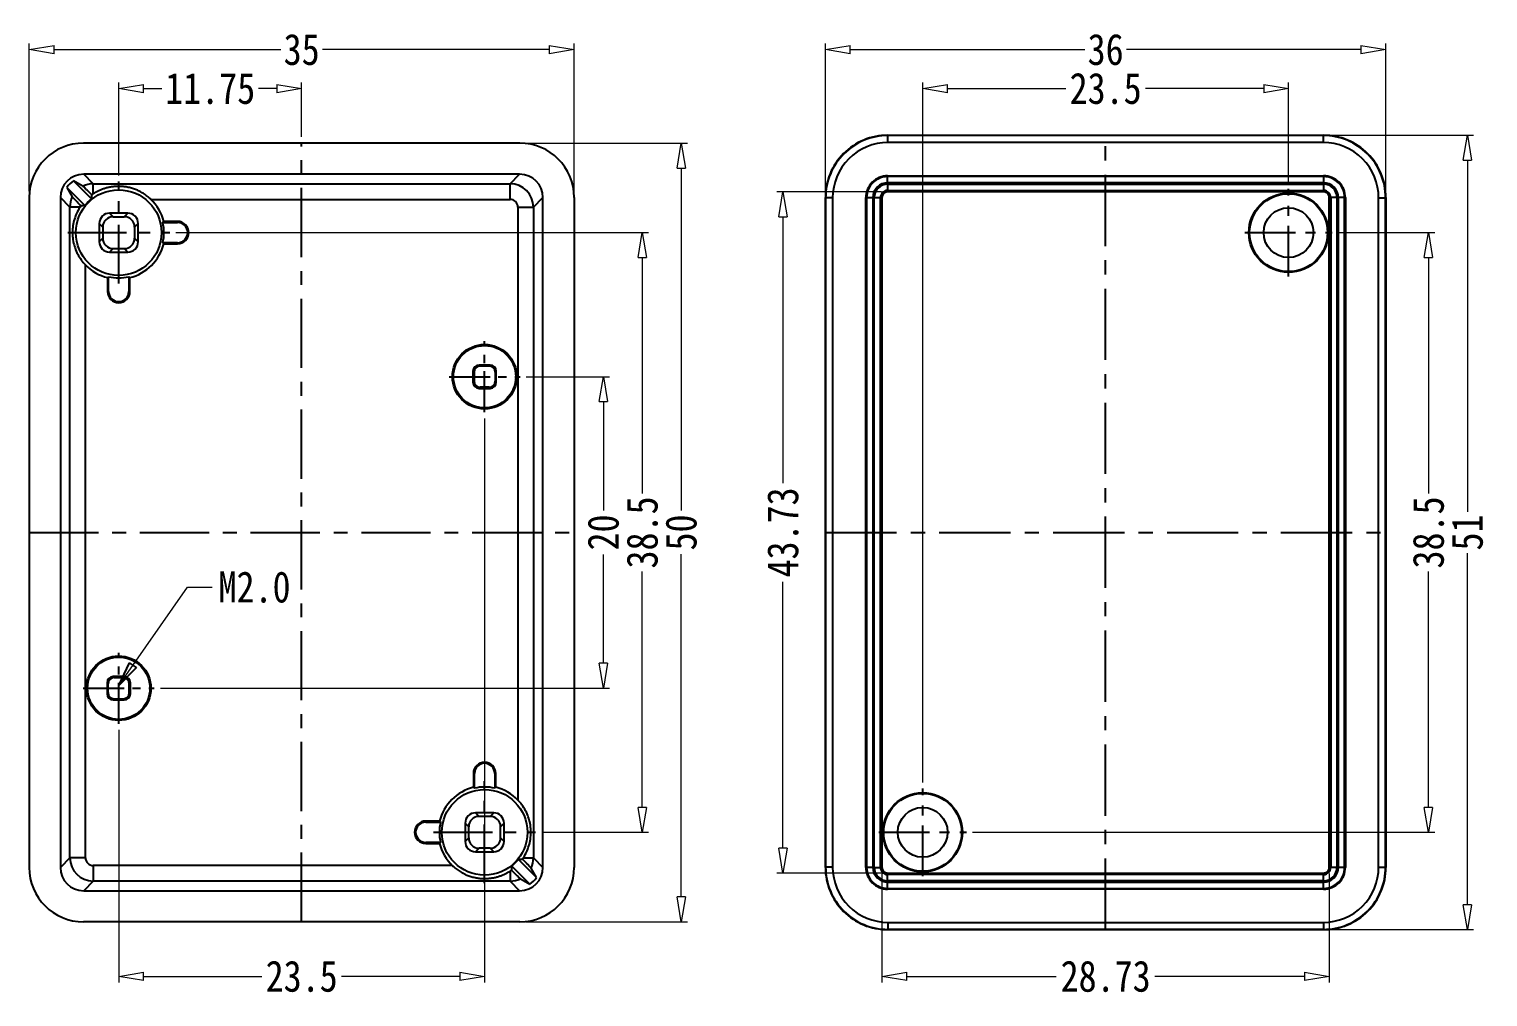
# Model space of a CAD drawing. Header units: millimetres. Extents: x 782 to 1788, y -2780 to -1928.
# Drawn here: x 862.2 to 955.9, y -2729.3 to -2667.2 of the extents above; entities that cross this region are included whole.
import ezdxf

# ---------------------------------------------------------------- set-up
doc = ezdxf.new("R2010")
doc.units = ezdxf.units.MM
doc.linetypes.add('CENTER', pattern=[50.8, 31.75, -6.35, 6.35, -6.35])
doc.layers.add('dim', color=3, linetype='Continuous', lineweight=9)
doc.styles.add('FFS', font='SIMFANG.TTF', dxfattribs={"width": 0.85})
doc.dimstyles.new('YanXiu', dxfattribs={"dimtxt": 2.5, "dimasz": 2.2, "dimexe": 1, "dimexo": 0.6, "dimgap": 0.66, "dimtad": 0, "dimzin": 9, "dimdsep": 46, "dimtxsty": 'FFS', "dimblk": 'CLOSEDBLANK', "dimcen": 0, "dimclrd": 256, "dimclre": 131, "dimclrt": 42, "dimazin": 0, "dimtfac": 1, "dimtofl": 0, "dimtmove": 0, "dimatfit": 3, "dimldrblk": 'CLOSEDBLANK', "dimfxl": 1, "dimlwd": 5, "dimlwe": 5, "dimarcsym": 0})

# ---------------------------------------------------------------- blocks, each defined once
blk = doc.blocks.new('_ClosedBlank')
at = {"color": 0, "linetype": 'ByBlock', "lineweight": -2}
for p, q in [((-1, 0.167), (0, 0)), ((-1, 0.167), (-1, -0.167)), ((0, 0), (-1, -0.167))]:
    blk.add_line(p, q, dxfattribs=at)
blk = doc.blocks.new('*D73')
at = {"layer": 'Defpoints', "color": 0}
for p in [(916.951, -2721.004, 0), (945.681, -2721.004, 0), (945.681, -2728.005)]:
    blk.add_point(p, dxfattribs=at)
at = {"layer": 'dim', "color": 131, "lineweight": 5}
for p, q in [((916.951, -2721.404), (916.951, -2728.404)), ((945.681, -2721.404), (945.681, -2728.404))]:
    blk.add_line(p, q, dxfattribs=at)
at = {"layer": 'dim', "lineweight": 5}
for p, q in [((918.551, -2728.005), (928.15, -2728.005)), ((944.081, -2728.005), (934.482, -2728.005))]:
    blk.add_line(p, q, dxfattribs=at)
at = {"layer": 'dim', "lineweight": 5, "xscale": 1.6, "yscale": 1.6, "zscale": 1.6, "rotation": 180}
blk.add_blockref('_ClosedBlank', (916.951, -2728.005), dxfattribs=at)
at = {"layer": 'dim', "lineweight": 5, "xscale": 1.6, "yscale": 1.6, "zscale": 1.6}
blk.add_blockref('_ClosedBlank', (945.681, -2728.005), dxfattribs=at)
at = {"layer": 'dim', "color": 42, "insert": (931.316, -2728.005), "char_height": 2, "attachment_point": 5, "style": 'FFS'}
blk.add_mtext('28.73', dxfattribs=at)
blk = doc.blocks.new('*D74')
at = {"layer": 'Defpoints', "color": 0}
for p in [(910.592, -2677.64), (917.317, -2677.64, 0), (917.317, -2721.37, 0)]:
    blk.add_point(p, dxfattribs=at)
at = {"layer": 'dim', "color": 131, "lineweight": 5}
for p, q in [((916.917, -2677.64), (910.193, -2677.64)), ((916.917, -2721.37), (910.193, -2721.37))]:
    blk.add_line(p, q, dxfattribs=at)
at = {"layer": 'dim', "lineweight": 5}
for p, q in [((910.592, -2679.24), (910.592, -2696.334)), ((910.592, -2719.77), (910.592, -2702.675))]:
    blk.add_line(p, q, dxfattribs=at)
at = {"layer": 'dim', "lineweight": 5, "xscale": 1.6, "yscale": 1.6, "zscale": 1.6}
for p, rotation in [((910.592, -2677.64), 90), ((910.592, -2721.37), 270)]:
    blk.add_blockref('_ClosedBlank', p, dxfattribs=dict(at, rotation=rotation))
at = {"layer": 'dim', "color": 42, "insert": (910.592, -2699.505), "char_height": 2, "attachment_point": 5, "rotation": 90, "style": 'FFS'}
blk.add_mtext('43.73', dxfattribs=at)
blk = doc.blocks.new('*D75')
at = {"layer": 'Defpoints', "color": 0}
for p in [(945.874, -2680.255, 0), (952.049, -2680.255), (922.374, -2718.755, 0)]:
    blk.add_point(p, dxfattribs=at)
at = {"layer": 'dim', "color": 131, "lineweight": 5}
for p, q in [((946.274, -2680.255), (952.449, -2680.255)), ((922.774, -2718.755), (952.449, -2718.755))]:
    blk.add_line(p, q, dxfattribs=at)
at = {"layer": 'dim', "lineweight": 5}
for p, q in [((952.049, -2681.855), (952.049, -2697)), ((952.049, -2717.155), (952.049, -2702.009))]:
    blk.add_line(p, q, dxfattribs=at)
at = {"layer": 'dim', "lineweight": 5, "xscale": 1.6, "yscale": 1.6, "zscale": 1.6}
for p, rotation in [((952.049, -2680.255), 90), ((952.049, -2718.755), 270)]:
    blk.add_blockref('_ClosedBlank', p, dxfattribs=dict(at, rotation=rotation))
at = {"layer": 'dim', "color": 42, "insert": (952.049, -2699.505), "char_height": 2, "attachment_point": 5, "rotation": 90, "style": 'FFS'}
blk.add_mtext('38.5', dxfattribs=at)
blk = doc.blocks.new('*D76')
at = {"layer": 'Defpoints', "color": 0}
for p in [(945.316, -2674.005), (954.549, -2674.005), (945.316, -2725.005)]:
    blk.add_point(p, dxfattribs=at)
at = {"layer": 'dim', "color": 131, "lineweight": 5}
for p, q in [((945.716, -2674.005), (954.949, -2674.005)), ((945.716, -2725.005), (954.949, -2725.005))]:
    blk.add_line(p, q, dxfattribs=at)
at = {"layer": 'dim', "lineweight": 5}
for p, q in [((954.549, -2675.605), (954.549, -2698.172)), ((954.549, -2723.405), (954.549, -2700.837))]:
    blk.add_line(p, q, dxfattribs=at)
at = {"layer": 'dim', "lineweight": 5, "xscale": 1.6, "yscale": 1.6, "zscale": 1.6}
for p, rotation in [((954.549, -2674.005), 90), ((954.549, -2725.005), 270)]:
    blk.add_blockref('_ClosedBlank', p, dxfattribs=dict(at, rotation=rotation))
at = {"layer": 'dim', "color": 42, "insert": (954.549, -2699.505), "char_height": 2, "attachment_point": 5, "rotation": 90, "style": 'FFS'}
blk.add_mtext('51', dxfattribs=at)
blk = doc.blocks.new('*D77')
at = {"layer": 'Defpoints', "color": 0}
for p in [(919.566, -2671.005), (943.066, -2677.447, 0), (919.566, -2715.947, 0)]:
    blk.add_point(p, dxfattribs=at)
at = {"layer": 'dim', "color": 131, "lineweight": 5}
for p, q in [((919.566, -2715.547), (919.566, -2670.605)), ((943.066, -2677.047), (943.066, -2670.605))]:
    blk.add_line(p, q, dxfattribs=at)
at = {"layer": 'dim', "lineweight": 5}
for p, q in [((921.166, -2671.005), (928.766, -2671.005)), ((941.466, -2671.005), (933.866, -2671.005))]:
    blk.add_line(p, q, dxfattribs=at)
at = {"layer": 'dim', "lineweight": 5, "xscale": 1.6, "yscale": 1.6, "zscale": 1.6, "rotation": 180}
blk.add_blockref('_ClosedBlank', (919.566, -2671.005), dxfattribs=at)
at = {"layer": 'dim', "lineweight": 5, "xscale": 1.6, "yscale": 1.6, "zscale": 1.6}
blk.add_blockref('_ClosedBlank', (943.066, -2671.005), dxfattribs=at)
at = {"layer": 'dim', "color": 42, "insert": (931.316, -2671.005), "char_height": 2, "attachment_point": 5, "style": 'FFS'}
blk.add_mtext('23.5', dxfattribs=at)
blk = doc.blocks.new('*D78')
at = {"layer": 'Defpoints', "color": 0}
for p in [(913.316, -2668.505), (913.316, -2678.005, 0), (949.316, -2678.005, 0)]:
    blk.add_point(p, dxfattribs=at)
at = {"layer": 'dim', "color": 131, "lineweight": 5}
for p, q in [((913.316, -2677.605), (913.316, -2668.105)), ((949.316, -2677.605), (949.316, -2668.105))]:
    blk.add_line(p, q, dxfattribs=at)
at = {"layer": 'dim', "lineweight": 5}
for p, q in [((914.916, -2668.505), (929.984, -2668.505)), ((947.716, -2668.505), (932.649, -2668.505))]:
    blk.add_line(p, q, dxfattribs=at)
at = {"layer": 'dim', "lineweight": 5, "xscale": 1.6, "yscale": 1.6, "zscale": 1.6, "rotation": 180}
blk.add_blockref('_ClosedBlank', (913.316, -2668.505), dxfattribs=at)
at = {"layer": 'dim', "lineweight": 5, "xscale": 1.6, "yscale": 1.6, "zscale": 1.6}
blk.add_blockref('_ClosedBlank', (949.316, -2668.505), dxfattribs=at)
at = {"layer": 'dim', "color": 42, "insert": (931.316, -2668.505), "char_height": 2, "attachment_point": 5, "style": 'FFS'}
blk.add_mtext('36', dxfattribs=at)
blk = doc.blocks.new('*D93')
at = {"layer": 'Defpoints', "color": 0}
for p in [(893.711, -2689.505, 0), (899.059, -2689.505), (870.211, -2709.505, 0)]:
    blk.add_point(p, dxfattribs=at)
at = {"layer": 'dim', "color": 131, "lineweight": 5}
for p, q in [((894.111, -2689.505), (899.459, -2689.505)), ((870.611, -2709.505), (899.459, -2709.505))]:
    blk.add_line(p, q, dxfattribs=at)
at = {"layer": 'dim', "lineweight": 5}
for p, q in [((899.059, -2691.105), (899.059, -2698.089)), ((899.059, -2707.905), (899.059, -2700.92))]:
    blk.add_line(p, q, dxfattribs=at)
at = {"layer": 'dim', "lineweight": 5, "xscale": 1.6, "yscale": 1.6, "zscale": 1.6}
for p, rotation in [((899.059, -2689.505), 90), ((899.059, -2709.505), 270)]:
    blk.add_blockref('_ClosedBlank', p, dxfattribs=dict(at, rotation=rotation))
at = {"layer": 'dim', "color": 42, "insert": (899.059, -2699.505), "char_height": 2, "attachment_point": 5, "rotation": 90, "style": 'FFS'}
blk.add_mtext('20', dxfattribs=at)
blk = doc.blocks.new('*D94')
at = {"layer": 'Defpoints', "color": 0}
for p in [(871.209, -2680.255, 0), (901.559, -2680.255), (894.709, -2718.755, 0)]:
    blk.add_point(p, dxfattribs=at)
at = {"layer": 'dim', "color": 131, "lineweight": 5}
for p, q in [((871.609, -2680.255), (901.959, -2680.255)), ((895.109, -2718.755), (901.959, -2718.755))]:
    blk.add_line(p, q, dxfattribs=at)
at = {"layer": 'dim', "lineweight": 5}
for p, q in [((901.559, -2681.855), (901.559, -2697)), ((901.559, -2717.155), (901.559, -2702.009))]:
    blk.add_line(p, q, dxfattribs=at)
at = {"layer": 'dim', "lineweight": 5, "xscale": 1.6, "yscale": 1.6, "zscale": 1.6}
for p, rotation in [((901.559, -2680.255), 90), ((901.559, -2718.755), 270)]:
    blk.add_blockref('_ClosedBlank', p, dxfattribs=dict(at, rotation=rotation))
at = {"layer": 'dim', "color": 42, "insert": (901.559, -2699.505), "char_height": 2, "attachment_point": 5, "rotation": 90, "style": 'FFS'}
blk.add_mtext('38.5', dxfattribs=at)
blk = doc.blocks.new('*D95')
at = {"layer": 'Defpoints', "color": 0}
for p in [(893.688, -2674.505, 0), (904.059, -2674.505), (893.688, -2724.505, 0)]:
    blk.add_point(p, dxfattribs=at)
at = {"layer": 'dim', "color": 131, "lineweight": 5}
for p, q in [((894.087, -2674.505), (904.459, -2674.505)), ((894.087, -2724.505), (904.459, -2724.505))]:
    blk.add_line(p, q, dxfattribs=at)
at = {"layer": 'dim', "lineweight": 5}
for p, q in [((904.059, -2676.105), (904.059, -2698.103)), ((904.059, -2722.905), (904.059, -2700.906))]:
    blk.add_line(p, q, dxfattribs=at)
at = {"layer": 'dim', "lineweight": 5, "xscale": 1.6, "yscale": 1.6, "zscale": 1.6}
for p, rotation in [((904.059, -2674.505), 90), ((904.059, -2724.505), 270)]:
    blk.add_blockref('_ClosedBlank', p, dxfattribs=dict(at, rotation=rotation))
at = {"layer": 'dim', "color": 42, "insert": (904.059, -2699.505), "char_height": 2, "attachment_point": 5, "rotation": 90, "style": 'FFS'}
blk.add_mtext('50', dxfattribs=at)
blk = doc.blocks.new('*D96')
at = {"layer": 'Defpoints', "color": 0}
for p in [(879.684, -2671.005), (879.684, -2674.505, 0), (867.934, -2676.98, 0)]:
    blk.add_point(p, dxfattribs=at)
at = {"layer": 'dim', "color": 131, "lineweight": 5}
for p, q in [((867.934, -2676.58), (867.934, -2670.605)), ((879.684, -2674.105), (879.684, -2670.605))]:
    blk.add_line(p, q, dxfattribs=at)
at = {"layer": 'dim', "lineweight": 5}
for p, q in [((869.534, -2671.005), (870.699, -2671.005)), ((878.084, -2671.005), (876.92, -2671.005))]:
    blk.add_line(p, q, dxfattribs=at)
at = {"layer": 'dim', "lineweight": 5, "xscale": 1.6, "yscale": 1.6, "zscale": 1.6, "rotation": 180}
blk.add_blockref('_ClosedBlank', (867.934, -2671.005), dxfattribs=at)
at = {"layer": 'dim', "lineweight": 5, "xscale": 1.6, "yscale": 1.6, "zscale": 1.6}
blk.add_blockref('_ClosedBlank', (879.684, -2671.005), dxfattribs=at)
at = {"layer": 'dim', "color": 42, "insert": (873.809, -2671.005), "char_height": 2, "attachment_point": 5, "style": 'FFS'}
blk.add_mtext('11.75', dxfattribs=at)
blk = doc.blocks.new('*D97')
at = {"layer": 'Defpoints', "color": 0}
for p in [(897.184, -2668.505), (862.184, -2678.001, 0), (897.184, -2678.001, 0)]:
    blk.add_point(p, dxfattribs=at)
at = {"layer": 'dim', "color": 131, "lineweight": 5}
for p, q in [((862.184, -2677.601), (862.184, -2668.105)), ((897.184, -2677.601), (897.184, -2668.105))]:
    blk.add_line(p, q, dxfattribs=at)
at = {"layer": 'dim', "lineweight": 5}
for p, q in [((863.784, -2668.505), (878.356, -2668.505)), ((895.584, -2668.505), (881.012, -2668.505))]:
    blk.add_line(p, q, dxfattribs=at)
at = {"layer": 'dim', "lineweight": 5, "xscale": 1.6, "yscale": 1.6, "zscale": 1.6, "rotation": 180}
blk.add_blockref('_ClosedBlank', (862.184, -2668.505), dxfattribs=at)
at = {"layer": 'dim', "lineweight": 5, "xscale": 1.6, "yscale": 1.6, "zscale": 1.6}
blk.add_blockref('_ClosedBlank', (897.184, -2668.505), dxfattribs=at)
at = {"layer": 'dim', "color": 42, "insert": (879.684, -2668.505), "char_height": 2, "attachment_point": 5, "style": 'FFS'}
blk.add_mtext('35', dxfattribs=at)
blk = doc.blocks.new('*D98')
at = {"layer": 'Defpoints', "color": 0}
for p in [(891.434, -2691.781, 0), (867.934, -2711.781, 0), (891.434, -2728.005)]:
    blk.add_point(p, dxfattribs=at)
at = {"layer": 'dim', "color": 131, "lineweight": 5}
for p, q in [((891.434, -2692.181), (891.434, -2728.404)), ((867.934, -2712.181), (867.934, -2728.404))]:
    blk.add_line(p, q, dxfattribs=at)
at = {"layer": 'dim', "lineweight": 5}
for p, q in [((869.534, -2728.005), (877.134, -2728.005)), ((889.834, -2728.005), (882.234, -2728.005))]:
    blk.add_line(p, q, dxfattribs=at)
at = {"layer": 'dim', "lineweight": 5, "xscale": 1.6, "yscale": 1.6, "zscale": 1.6, "rotation": 180}
blk.add_blockref('_ClosedBlank', (867.934, -2728.005), dxfattribs=at)
at = {"layer": 'dim', "lineweight": 5, "xscale": 1.6, "yscale": 1.6, "zscale": 1.6}
blk.add_blockref('_ClosedBlank', (891.434, -2728.005), dxfattribs=at)
at = {"layer": 'dim', "color": 42, "insert": (879.684, -2728.005), "char_height": 2, "attachment_point": 5, "style": 'FFS'}
blk.add_mtext('23.5', dxfattribs=at)

msp = doc.modelspace()

# ---------------------------------------------------------------- linework, layer by layer
at = {"color": 7, "linetype": 'Continuous'}
for p, q in [((917.316, -2674.005, 0), (945.316, -2674.005, 0)), ((917.334, -2674.022, 0), (917.316, -2674.005, 0)), ((945.298, -2674.022, 0), (917.334, -2674.022, 0)), ((917.334, -2674.472, 0), (917.334, -2674.022, 0)), ((945.298, -2674.472, 0), (917.334, -2674.472, 0)), ((945.316, -2674.005, 0), (945.298, -2674.022, 0)), ((945.298, -2674.472, 0), (945.298, -2674.022, 0)), ((893.688, -2674.505, 0), (865.681, -2674.505, 0)), ((866.195, -2678.08, 0), (865.04, -2676.925, 0)), ((893.684, -2676.507, 0), (865.685, -2676.507, 0)), ((866.298, -2677.12, 0), (865.685, -2676.507, 0)), ((866.298, -2677.12, 0), (893.07, -2677.12, 0)), ((866.298, -2677.769, 0), (866.298, -2677.12, 0)), ((893.07, -2677.12, 0), (893.684, -2676.507, 0)), ((893.071, -2678.119, 0), (893.071, -2677.12, 0)), ((917.317, -2676.607, 0), (945.316, -2676.607, 0)), ((917.317, -2677.055, 0), (917.317, -2676.607, 0)), ((945.316, -2676.655, 0), (917.317, -2676.655, 0)), ((945.316, -2677.055, 0), (917.317, -2677.055, 0)), ((917.317, -2677.147, 0), (945.316, -2677.147, 0)), ((917.317, -2677.147, 0), (917.317, -2677.64, 0)), ((945.316, -2676.607, 0), (945.316, -2677.055, 0)), ((945.316, -2677.147, 0), (945.316, -2677.64, 0)), ((862.184, -2678.001, 0), (862.184, -2721.008, 0)), ((864.186, -2678.005, 0), (864.186, -2721.004, 0)), ((864.799, -2678.618, 0), (864.186, -2678.005, 0)), ((864.604, -2677.36, 0), (865.759, -2678.515, 0)), ((870.008, -2678.119, 0), (893.071, -2678.119, 0)), ((894.569, -2678.618, 0), (895.182, -2678.005, 0)), ((895.182, -2721.004, 0), (895.182, -2678.005, 0)), ((897.184, -2678.001, 0), (897.184, -2721.008, 0)), ((913.316, -2721.005, 0), (913.316, -2678.005, 0)), ((913.334, -2678.022, 0), (913.316, -2678.005, 0)), ((913.784, -2678.022, 0), (913.334, -2678.022, 0)), ((913.334, -2678.022, 0), (913.334, -2720.987, 0)), ((913.784, -2678.022, 0), (913.784, -2720.987, 0)), ((915.918, -2678.005, 0), (916.367, -2678.005, 0)), ((915.918, -2721.004, 0), (915.918, -2678.005, 0)), ((915.967, -2678.005, 0), (915.967, -2721.004, 0)), ((916.367, -2678.005, 0), (916.367, -2721.004, 0)), ((916.459, -2678.005, 0), (916.951, -2678.005, 0)), ((916.459, -2721.004, 0), (916.459, -2678.005, 0)), ((916.859, -2721.004, 0), (916.859, -2678.005, 0)), ((916.951, -2678.005, 0), (916.951, -2721.004, 0)), ((917.317, -2677.547, 0), (945.316, -2677.547, 0)), ((945.316, -2677.64, 0), (917.317, -2677.64, 0)), ((946.173, -2678.005, 0), (945.681, -2678.005, 0)), ((945.681, -2721.004, 0), (945.681, -2678.005, 0)), ((945.774, -2678.005, 0), (945.774, -2721.004, 0)), ((946.173, -2678.005, 0), (946.173, -2721.004, 0)), ((946.714, -2678.005, 0), (946.266, -2678.005, 0)), ((946.266, -2721.004, 0), (946.266, -2678.005, 0)), ((946.665, -2721.004, 0), (946.665, -2678.005, 0)), ((946.714, -2678.005, 0), (946.714, -2721.004, 0)), ((948.848, -2678.022, 0), (949.298, -2678.022, 0)), ((948.848, -2720.987, 0), (948.848, -2678.022, 0)), ((949.316, -2678.005, 0), (949.298, -2678.022, 0)), ((949.298, -2720.987, 0), (949.298, -2678.022, 0)), ((949.316, -2678.004, 0), (949.316, -2721.005, 0)), ((865.449, -2678.618, 0), (864.799, -2678.618, 0)), ((864.799, -2720.391, 0), (864.799, -2678.618, 0)), ((868.52, -2679.005, 0), (867.349, -2679.005, 0)), ((867.349, -2679.005, 0), (867.576, -2679.232, 0)), ((868.52, -2679.005, 0), (868.293, -2679.232, 0)), ((893.57, -2678.618, 0), (894.569, -2678.618, 0)), ((893.57, -2678.618, 0), (893.57, -2716.681, 0)), ((894.569, -2678.618, 0), (894.569, -2720.391, 0)), ((866.684, -2679.669, 0), (866.684, -2680.84, 0)), ((866.684, -2679.669, 0), (866.911, -2679.896, 0)), ((866.911, -2679.896, 0), (866.911, -2680.613, 0)), ((867.576, -2679.232, 0), (868.293, -2679.232, 0)), ((869.184, -2679.669, 0), (868.957, -2679.896, 0)), ((868.957, -2679.896, 0), (868.957, -2680.613, 0)), ((869.184, -2680.84, 0), (869.184, -2679.669, 0)), ((870.768, -2679.605, 0), (871.714, -2679.605, 0)), ((871.714, -2679.535, 0), (870.823, -2679.535, 0)), ((871.714, -2679.605, 0), (871.714, -2679.535, 0)), ((866.684, -2680.84, 0), (866.911, -2680.613, 0)), ((869.184, -2680.84, 0), (868.957, -2680.613, 0)), ((871.714, -2680.905, 0), (870.768, -2680.905, 0)), ((870.823, -2680.974, 0), (871.714, -2680.974, 0)), ((871.714, -2680.905, 0), (871.714, -2680.974, 0)), ((867.349, -2681.505, 0), (867.576, -2681.278, 0)), ((867.349, -2681.505, 0), (868.52, -2681.505, 0)), ((867.576, -2681.278, 0), (868.293, -2681.278, 0)), ((868.52, -2681.505, 0), (868.293, -2681.278, 0)), ((865.798, -2720.391, 0), (865.798, -2682.328, 0)), ((867.214, -2683.143, 0), (867.214, -2684.035, 0)), ((867.284, -2684.035, 0), (867.284, -2683.088, 0)), ((868.584, -2683.088, 0), (868.584, -2684.035, 0)), ((868.654, -2684.035, 0), (868.654, -2683.143, 0)), ((867.284, -2684.035, 0), (867.214, -2684.035, 0)), ((868.584, -2684.035, 0), (868.654, -2684.035, 0)), ((890.684, -2689.153, 0), (890.754, -2689.223, 0)), ((890.684, -2689.153, 0), (890.684, -2689.856, 0)), ((890.754, -2689.223, 0), (890.754, -2689.786, 0)), ((891.083, -2688.755, 0), (891.153, -2688.824, 0)), ((891.786, -2688.755, 0), (891.083, -2688.755, 0)), ((891.716, -2688.824, 0), (891.153, -2688.824, 0)), ((891.786, -2688.755, 0), (891.716, -2688.824, 0)), ((892.184, -2689.153, 0), (892.114, -2689.223, 0)), ((892.114, -2689.223, 0), (892.114, -2689.786, 0)), ((892.184, -2689.856, 0), (892.184, -2689.153, 0)), ((890.684, -2689.856, 0), (890.754, -2689.786, 0)), ((891.083, -2690.255, 0), (891.153, -2690.185, 0)), ((891.083, -2690.255, 0), (891.786, -2690.255, 0)), ((891.716, -2690.185, 0), (891.153, -2690.185, 0)), ((891.786, -2690.255, 0), (891.716, -2690.185, 0)), ((892.184, -2689.856, 0), (892.114, -2689.786, 0)), ((868.286, -2708.755, 0), (867.583, -2708.755, 0)), ((867.583, -2708.755, 0), (867.653, -2708.824, 0)), ((867.653, -2708.824, 0), (868.216, -2708.824, 0)), ((868.286, -2708.755, 0), (868.216, -2708.824, 0)), ((867.184, -2709.153, 0), (867.184, -2709.856, 0)), ((867.184, -2709.153, 0), (867.254, -2709.223, 0)), ((867.184, -2709.856, 0), (867.254, -2709.786, 0)), ((867.254, -2709.786, 0), (867.254, -2709.223, 0)), ((868.684, -2709.153, 0), (868.614, -2709.223, 0)), ((868.614, -2709.786, 0), (868.614, -2709.223, 0)), ((868.684, -2709.856, 0), (868.614, -2709.786, 0)), ((868.684, -2709.856, 0), (868.684, -2709.153, 0)), ((867.583, -2710.255, 0), (867.653, -2710.185, 0)), ((867.583, -2710.255, 0), (868.286, -2710.255, 0)), ((867.653, -2710.185, 0), (868.216, -2710.185, 0)), ((868.286, -2710.255, 0), (868.216, -2710.185, 0)), ((890.714, -2714.974, 0), (890.714, -2715.866, 0)), ((890.714, -2714.974, 0), (890.784, -2714.974, 0)), ((890.784, -2715.921, 0), (890.784, -2714.974, 0)), ((892.084, -2714.974, 0), (892.084, -2715.921, 0)), ((892.154, -2714.974, 0), (892.084, -2714.974, 0)), ((892.154, -2715.866, 0), (892.154, -2714.974, 0)), ((890.849, -2717.505, 0), (891.076, -2717.732, 0)), ((892.02, -2717.505, 0), (890.849, -2717.505, 0)), ((892.02, -2717.505, 0), (891.793, -2717.732, 0)), ((887.654, -2718.105, 0), (887.654, -2718.035, 0)), ((888.546, -2718.035, 0), (887.654, -2718.035, 0)), ((887.654, -2718.105, 0), (888.601, -2718.105, 0)), ((890.184, -2718.169, 0), (890.411, -2718.396, 0)), ((890.184, -2718.169, 0), (890.184, -2719.34, 0)), ((890.411, -2719.113, 0), (890.411, -2718.396, 0)), ((891.793, -2717.732, 0), (891.076, -2717.732, 0)), ((892.684, -2718.169, 0), (892.457, -2718.396, 0)), ((892.457, -2719.113, 0), (892.457, -2718.396, 0)), ((892.684, -2719.34, 0), (892.684, -2718.169, 0)), ((887.654, -2719.405, 0), (887.654, -2719.474, 0)), ((888.601, -2719.405, 0), (887.654, -2719.405, 0)), ((890.184, -2719.34, 0), (890.411, -2719.113, 0)), ((892.684, -2719.34, 0), (892.457, -2719.113, 0)), ((887.654, -2719.474, 0), (888.546, -2719.474, 0)), ((890.849, -2720.005, 0), (891.076, -2719.778, 0)), ((890.849, -2720.005, 0), (892.02, -2720.005, 0)), ((891.793, -2719.778, 0), (891.076, -2719.778, 0)), ((892.02, -2720.005, 0), (891.793, -2719.778, 0)), ((864.799, -2720.391, 0), (864.186, -2721.004, 0)), ((865.798, -2720.391, 0), (864.799, -2720.391, 0)), ((866.298, -2720.891, 0), (866.298, -2721.89, 0)), ((889.361, -2720.891, 0), (866.298, -2720.891, 0)), ((893.071, -2721.24, 0), (893.071, -2721.89, 0)), ((893.174, -2720.93, 0), (894.329, -2722.084, 0)), ((894.764, -2721.649, 0), (893.609, -2720.494, 0)), ((893.92, -2720.391, 0), (894.569, -2720.391, 0)), ((894.569, -2720.391, 0), (895.182, -2721.004, 0)), ((913.316, -2721.005, 0), (913.334, -2720.987, 0)), ((913.784, -2720.987, 0), (913.334, -2720.987, 0)), ((916.367, -2721.004, 0), (915.918, -2721.004, 0)), ((916.459, -2721.004, 0), (916.951, -2721.004, 0)), ((946.173, -2721.004, 0), (945.681, -2721.004, 0)), ((946.714, -2721.004, 0), (946.266, -2721.004, 0)), ((948.848, -2720.987, 0), (949.298, -2720.987, 0)), ((949.298, -2720.987, 0), (949.316, -2721.005, 0)), ((866.298, -2721.89, 0), (865.685, -2722.503, 0)), ((893.07, -2721.89, 0), (866.298, -2721.89, 0)), ((893.07, -2721.89, 0), (893.684, -2722.503, 0)), ((917.317, -2721.862, 0), (917.317, -2721.37, 0)), ((917.317, -2721.37, 0), (945.316, -2721.37, 0)), ((945.316, -2721.462, 0), (917.317, -2721.462, 0)), ((945.316, -2721.862, 0), (917.317, -2721.862, 0)), ((917.317, -2722.403, 0), (917.317, -2721.954, 0)), ((917.317, -2721.954, 0), (945.316, -2721.954, 0)), ((945.316, -2721.862, 0), (945.316, -2721.37, 0)), ((945.316, -2722.403, 0), (945.316, -2721.954, 0)), ((865.685, -2722.503, 0), (893.684, -2722.503, 0)), ((917.317, -2722.354, 0), (945.316, -2722.354, 0)), ((945.316, -2722.403, 0), (917.317, -2722.403, 0)), ((893.688, -2724.505, 0), (865.681, -2724.505, 0)), ((917.316, -2725.005, 0), (917.334, -2724.987, 0)), ((945.316, -2725.005, 0), (917.316, -2725.005, 0)), ((917.334, -2724.537, 0), (917.334, -2724.987, 0)), ((917.334, -2724.537, 0), (945.298, -2724.537, 0)), ((917.334, -2724.987, 0), (945.298, -2724.987, 0)), ((945.298, -2724.537, 0), (945.298, -2724.987, 0)), ((945.298, -2724.987, 0), (945.316, -2725.005, 0))]:
    msp.add_line(p, q, dxfattribs=at)
at = {"color": 1, "linetype": 'CENTER', "ltscale": 0.144}
for p, q in [((931.316, -2725.005), (931.316, -2674.005)), ((913.316, -2699.505), (949.316, -2699.505))]:
    msp.add_line(p, q, dxfattribs=at)
at = {"color": 1, "linetype": 'CENTER', "ltscale": 0.14}
for p, q in [((879.684, -2724.505), (879.684, -2674.505)), ((862.184, -2699.505), (897.184, -2699.505))]:
    msp.add_line(p, q, dxfattribs=at)
at = {"color": 1, "linetype": 'CENTER', "ltscale": 0.119077}
for p, q in [((867.934, -2683.529), (867.934, -2676.98)), ((864.66, -2680.255), (871.209, -2680.255)), ((891.434, -2722.029), (891.434, -2715.48)), ((888.16, -2718.755), (894.709, -2718.755))]:
    msp.add_line(p, q, dxfattribs=at)
at = {"color": 1, "linetype": 'CENTER', "ltscale": 0.102095}
for p, q in [((943.066, -2683.062, 0), (943.066, -2677.447, 0)), ((940.259, -2680.255, 0), (945.874, -2680.255, 0)), ((919.566, -2721.562, 0), (919.566, -2715.947, 0)), ((916.759, -2718.755, 0), (922.374, -2718.755, 0))]:
    msp.add_line(p, q, dxfattribs=at)
at = {"color": 1, "linetype": 'CENTER', "ltscale": 0.082793}
for p, q in [((891.434, -2691.781), (891.434, -2687.228)), ((889.158, -2689.505), (893.711, -2689.505)), ((867.934, -2711.781), (867.934, -2707.228)), ((865.658, -2709.505), (870.211, -2709.505))]:
    msp.add_line(p, q, dxfattribs=at)
at = {"color": 7, "linetype": 'Continuous'}
for centre, radius in [((867.934, -2680.255, 0), 2.75), ((943.066, -2680.255, 0), 2.552), ((943.066, -2680.255, 0), 2.5), ((943.066, -2680.255, 0), 1.6), ((891.434, -2689.505, 0), 2.07), ((891.434, -2689.505, 0), 2), ((867.934, -2709.505, 0), 2.07), ((867.934, -2709.505, 0), 2), ((891.434, -2718.755, 0), 2.75), ((919.566, -2718.755, 0), 2.552), ((919.566, -2718.755, 0), 2.5), ((919.566, -2718.755, 0), 1.6)]:
    msp.add_circle(centre, radius, dxfattribs=at)
for centre, radius, start, end in [((917.316, -2678.004, 0), 4, 89.99987, 180.0034), ((917.334, -2678.022, 0), 4, 89.9998, 180.0002), ((917.334, -2678.022, 0), 3.55, 89.99914, 180.00082), ((945.298, -2678.022, 0), 4, 359.99804, 90.0002), ((945.299, -2678.022, 0), 3.55, 359.9992, 90.00084), ((945.316, -2678.004, 0), 4, 359.99658, 90.00013), ((866.3, -2678.62, 0), 1.5, 90.07074, 116.2067), ((893.069, -2678.62, 0), 1.501, 0.07662, 89.9238), ((917.316, -2678.005, 0), 1.398, 89.97708, 180.02292), ((917.316, -2678.005, 0), 1.349, 89.97576, 180.02447), ((917.316, -2678.005, 0), 0.949, 89.96556, 180.03451), ((917.316, -2678.005, 0), 0.857, 89.96643, 180.03377), ((945.316, -2678.005, 0), 1.398, 359.97707, 90.02293), ((945.316, -2678.005, 0), 1.349, 359.97576, 90.02447), ((945.316, -2678.005, 0), 0.949, 359.96556, 90.03452), ((945.316, -2678.005, 0), 0.857, 359.96644, 90.03377), ((866.3, -2678.62, 0), 1.5, 153.79445, 179.92854), ((867.934, -2680.255, 0), 2.785, 128.65044, 141.34956), ((867.883, -2680.195, 0), 2.898, 123.15582, 125.17794), ((867.934, -2680.255, 0), 2.977, 13.99284, 45.84712), ((893.071, -2678.618, 0), 0.499, 359.97921, 90.02079), ((917.316, -2678.005, 0), 0.457, 89.93115, 180.06953), ((945.316, -2678.005, 0), 0.457, 359.93115, 90.06953), ((867.875, -2680.203, 0), 2.898, 144.82207, 146.84423), ((866.223, -2686.884, 0), 8.381, 93.17086, 94.90196), ((863.323, -2673.674, 0), 9.518, 321.46222, 321.99754), ((867.934, -2680.255, 0), 2.907, 347.07997, 12.92003), ((871.714, -2680.255, 0), 0.72, 270, 90), ((871.714, -2680.255, 0), 0.65, 270, 90), ((867.934, -2680.255, 0), 2.977, 283.99284, 346.00716), ((863.352, -2686.812, 0), 9.481, 38.00139, 38.53885), ((867.934, -2680.255, 0), 2.977, 224.15288, 256.00716), ((861.377, -2675.672, 0), 9.481, 308.00139, 308.53885), ((867.934, -2680.255, 0), 2.907, 257.07997, 282.92003), ((874.515, -2675.643, 0), 9.518, 231.46222, 231.99754), ((867.934, -2684.035, 0), 0.72, 180, 0), ((867.934, -2684.035, 0), 0.65, 180, 0), ((891.434, -2714.974, 0), 0.72, 0, 180), ((891.434, -2714.974, 0), 0.65, 0, 180), ((891.434, -2718.755, 0), 2.977, 103.99284, 166.00716), ((884.854, -2723.366, 0), 9.518, 51.46222, 51.99754), ((891.434, -2718.755, 0), 2.907, 77.07997, 102.92003), ((897.991, -2723.337, 0), 9.481, 128.00139, 128.53885), ((891.434, -2718.755, 0), 2.977, 44.15288, 76.00716), ((887.654, -2718.755, 0), 0.72, 90, 270), ((887.654, -2718.755, 0), 0.65, 90, 270), ((891.434, -2718.755, 0), 2.907, 167.07997, 192.92003), ((896.017, -2712.198, 0), 9.481, 218.00139, 218.53885), ((896.046, -2725.335, 0), 9.518, 141.46222, 141.99754), ((891.434, -2718.755, 0), 2.977, 193.99284, 225.84712), ((866.3, -2720.389, 0), 1.501, 180.07661, 269.92381), ((866.298, -2720.391, 0), 0.499, 179.97829, 270.02171), ((891.486, -2718.814, 0), 2.898, 303.15582, 305.17794), ((891.434, -2718.755, 0), 2.785, 308.65044, 321.34956), ((893.146, -2712.125, 0), 8.381, 273.17086, 274.90196), ((891.494, -2718.806, 0), 2.898, 324.82207, 326.84423), ((893.069, -2720.389, 0), 1.5, 333.79444, 359.92854), ((917.316, -2721.005, 0), 4, 179.99658, 270.00013), ((917.334, -2720.987, 0), 4, 179.99804, 270.0002), ((917.334, -2720.987, 0), 3.55, 179.9992, 270.00084), ((917.316, -2721.005, 0), 1.398, 179.97708, 270.02292), ((917.316, -2721.005, 0), 1.349, 179.97576, 270.02447), ((917.316, -2721.005, 0), 0.949, 179.96556, 270.03452), ((917.316, -2721.005, 0), 0.857, 179.96643, 270.03377), ((917.316, -2721.005, 0), 0.457, 179.93114, 270.06954), ((945.299, -2720.987, 0), 3.55, 269.99914, 0.00083), ((945.298, -2720.987, 0), 4, 269.9998, 0.0002), ((945.316, -2721.005, 0), 0.457, 269.93116, 0.06953), ((945.316, -2721.005, 0), 0.857, 269.96642, 0.03377), ((945.316, -2721.005, 0), 0.949, 269.96556, 0.03452), ((945.316, -2721.005, 0), 1.349, 269.97576, 0.02447), ((945.316, -2721.005, 0), 1.398, 269.97707, 0.02293), ((945.316, -2721.005, 0), 4, 269.99987, 0.0034), ((893.069, -2720.389, 0), 1.5, 270.07074, 296.2067)]:
    msp.add_arc(centre, radius, start, end, dxfattribs=at)
for centre, major_axis, ratio, start_param, end_param in [((865.688, -2678.008, 0), (2.48, -2.48), 0.998099, 2.357146, 3.926039), ((893.681, -2678.008, 0), (-2.48, -2.48), 0.998099, 2.357146, 3.926039), ((865.688, -2678.008, 0), (1.063, -1.063), 0.998099, 2.357146, 3.926039), ((865.862, -2678.183, 0), (1.063, -1.063), 0.998099, 2.934792, 3.348393), ((865.092, -2677.412, 0), (-4.925, 2.873), 0.069347, -1.641272, -1.519835), ((893.681, -2678.008, 0), (-1.063, -1.063), 0.998099, 2.357146, 3.926039), ((865.092, -2677.412, 0), (-2.873, 4.925), 0.069347, 1.519835, 1.641272), ((867.349, -2679.669, 0), (-0.47, 0.47), 0.999695, -0.785246, 0.785246), ((868.52, -2679.669, 0), (0.47, 0.47), 0.999695, -0.785246, 0.785246), ((867.576, -2679.896, 0), (-0.47, 0.47), 0.999695, -0.785246, 0.785246), ((868.293, -2679.896, 0), (0.47, 0.47), 0.999695, -0.785246, 0.785246), ((867.349, -2680.84, 0), (0.47, 0.47), 0.999695, 2.356347, 3.926839), ((867.576, -2680.613, 0), (-0.47, -0.47), 0.999695, -0.785246, 0.785246), ((868.293, -2680.613, 0), (0.47, -0.47), 0.999695, -0.785246, 0.785246), ((868.52, -2680.84, 0), (-0.47, 0.47), 0.999695, -3.926839, -2.356347), ((891.083, -2689.153, 0), (-0.282, 0.282), 0.999695, -0.785246, 0.785246), ((891.153, -2689.223, 0), (-0.282, 0.282), 0.999695, -0.785246, 0.785246), ((891.716, -2689.223, 0), (0.282, 0.282), 0.999695, -0.785246, 0.785246), ((891.786, -2689.153, 0), (0.282, 0.282), 0.999695, -0.785246, 0.785246), ((891.083, -2689.856, 0), (0.282, 0.282), 0.999695, 2.356347, 3.926839), ((891.153, -2689.786, 0), (-0.282, -0.282), 0.999695, -0.785246, 0.785246), ((891.716, -2689.786, 0), (0.282, -0.282), 0.999695, -0.785246, 0.785246), ((891.786, -2689.856, 0), (-0.282, 0.282), 0.999695, -3.926839, -2.356347), ((867.583, -2709.153, 0), (-0.282, 0.282), 0.999695, -0.785246, 0.785246), ((867.653, -2709.223, 0), (-0.282, 0.282), 0.999695, -0.785246, 0.785246), ((868.216, -2709.223, 0), (0.282, 0.282), 0.999695, -0.785246, 0.785246), ((868.286, -2709.153, 0), (0.282, 0.282), 0.999695, -0.785246, 0.785246), ((867.583, -2709.856, 0), (0.282, 0.282), 0.999695, 2.356347, 3.926839), ((867.653, -2709.786, 0), (-0.282, -0.282), 0.999695, -0.785246, 0.785246), ((868.216, -2709.786, 0), (0.282, -0.282), 0.999695, -0.785246, 0.785246), ((868.286, -2709.856, 0), (-0.282, 0.282), 0.999695, -3.926839, -2.356347), ((890.849, -2718.169, 0), (-0.47, 0.47), 0.999695, -0.785246, 0.785246), ((892.02, -2718.169, 0), (0.47, 0.47), 0.999695, -0.785246, 0.785246), ((891.076, -2718.396, 0), (-0.47, 0.47), 0.999695, -0.785246, 0.785246), ((891.793, -2718.396, 0), (0.47, 0.47), 0.999695, -0.785246, 0.785246), ((890.849, -2719.34, 0), (0.47, 0.47), 0.999695, 2.356347, 3.926839), ((891.076, -2719.113, 0), (-0.47, -0.47), 0.999695, -0.785246, 0.785246), ((891.793, -2719.113, 0), (0.47, -0.47), 0.999695, -0.785246, 0.785246), ((892.02, -2719.34, 0), (-0.47, 0.47), 0.999695, -3.926839, -2.356347), ((865.688, -2721.001, 0), (2.48, 2.48), 0.998099, 2.357146, 3.926039), ((865.688, -2721.001, 0), (1.063, 1.063), 0.998099, 2.357146, 3.926039), ((893.681, -2721.001, 0), (-1.063, 1.063), 0.998099, 2.357146, 3.926039), ((893.681, -2721.001, 0), (-2.48, 2.48), 0.998099, 2.357146, 3.926039), ((894.277, -2721.597, 0), (-2.873, 4.925), 0.069347, -1.621758, -1.50032), ((894.277, -2721.597, 0), (-4.925, 2.873), 0.069347, 1.50032, 1.621758), ((893.506, -2720.827, 0), (-1.063, 1.063), 0.998099, 2.934792, 3.348393)]:
    msp.add_ellipse(centre, major_axis=major_axis, ratio=ratio, start_param=start_param, end_param=end_param, dxfattribs=at)
for points, start_tangent, end_tangent in [([(866.213, -2677.827, 0), (866.087, -2677.703, 0), (865.958, -2677.576, 0), (865.837, -2677.459, 0), (865.738, -2677.364, 0), (865.669, -2677.3, 0), (865.637, -2677.274, 0)], (-0.710074, 0.704127), (-0.861251, 0.50818)), ([(867.934, -2677.286, 0), (867.696, -2677.295, 0), (867.469, -2677.321, 0), (867.254, -2677.363, 0), (867.049, -2677.418, 0), (866.852, -2677.486, 0), (866.662, -2677.566, 0), (866.478, -2677.661, 0), (866.298, -2677.769, 0)], (-1, 0), (-0.837194, -0.546906)), ([(870.008, -2678.119, 0), (869.767, -2677.909, 0), (869.511, -2677.731, 0), (869.256, -2677.59, 0), (869.005, -2677.481, 0), (868.75, -2677.397, 0), (868.486, -2677.336, 0), (868.213, -2677.298, 0), (867.934, -2677.286, 0)], (-0.717484, 0.696575), (-1, 0)), ([(864.954, -2677.958, 0), (864.98, -2677.99, 0), (865.043, -2678.058, 0), (865.139, -2678.158, 0), (865.256, -2678.278, 0), (865.383, -2678.407, 0), (865.507, -2678.533, 0)], (0.50818, -0.861251), (0.704127, -0.710074)), ([(866.195, -2678.08, 0), (866.2, -2677.996, 0), (866.206, -2677.911, 0), (866.213, -2677.827, 0)], (0.055382, 0.998465), (0.084302, 0.99644)), ([(917.317, -2677.64, 0), (917.222, -2677.652, 0), (917.134, -2677.688, 0), (917.058, -2677.746, 0), (917, -2677.822, 0), (916.964, -2677.91, 0), (916.951, -2678.005, 0)], (-1, 0), (0, -1)), ([(945.681, -2678.005, 0), (945.669, -2677.91, 0), (945.632, -2677.822, 0), (945.574, -2677.746, 0), (945.499, -2677.688, 0), (945.411, -2677.652, 0), (945.316, -2677.64, 0)], (0, 1), (-1, 0)), ([(865.449, -2678.618, 0), (865.212, -2679.059, 0), (865.062, -2679.492, 0), (864.983, -2679.93, 0), (864.967, -2680.373, 0), (865.017, -2680.814, 0), (865.129, -2681.237, 0), (865.304, -2681.643, 0), (865.534, -2682.015, 0), (865.798, -2682.328, 0)], (-0.546905, -0.837195), (0.696575, -0.717484)), ([(893.92, -2720.391, 0), (894.157, -2719.95, 0), (894.306, -2719.517, 0), (894.386, -2719.079, 0), (894.401, -2718.636, 0), (894.352, -2718.195, 0), (894.24, -2717.772, 0), (894.065, -2717.366, 0), (893.834, -2716.994, 0), (893.57, -2716.681, 0)], (0.546905, 0.837195), (-0.696575, 0.717484)), ([(889.361, -2720.891, 0), (889.602, -2721.1, 0), (889.858, -2721.278, 0), (890.113, -2721.419, 0), (890.364, -2721.528, 0), (890.619, -2721.612, 0), (890.883, -2721.673, 0), (891.156, -2721.711, 0), (891.434, -2721.724, 0)], (0.717484, -0.696575), (1, 0)), ([(891.434, -2721.724, 0), (891.672, -2721.714, 0), (891.899, -2721.688, 0), (892.115, -2721.647, 0), (892.32, -2721.592, 0), (892.516, -2721.524, 0), (892.706, -2721.443, 0), (892.891, -2721.349, 0), (893.071, -2721.24, 0)], (1, 0), (0.837194, 0.546906)), ([(893.174, -2720.93, 0), (893.169, -2721.014, 0), (893.163, -2721.098, 0), (893.156, -2721.182, 0)], (-0.055382, -0.998465), (-0.084302, -0.99644)), ([(893.156, -2721.182, 0), (893.281, -2721.306, 0), (893.41, -2721.433, 0), (893.531, -2721.55, 0), (893.631, -2721.646, 0), (893.699, -2721.709, 0), (893.731, -2721.735, 0)], (0.710074, -0.704127), (0.861251, -0.50818)), ([(894.415, -2721.051, 0), (894.389, -2721.02, 0), (894.325, -2720.951, 0), (894.23, -2720.852, 0), (894.113, -2720.731, 0), (893.986, -2720.602, 0), (893.862, -2720.476, 0)], (-0.50818, 0.861251), (-0.704127, 0.710074)), ([(916.951, -2721.004, 0), (916.964, -2721.099, 0), (917, -2721.187, 0), (917.058, -2721.263, 0), (917.134, -2721.321, 0), (917.222, -2721.357, 0), (917.317, -2721.37, 0)], (0, -1), (1, 0)), ([(945.316, -2721.37, 0), (945.411, -2721.357, 0), (945.499, -2721.321, 0), (945.574, -2721.263, 0), (945.632, -2721.187, 0), (945.669, -2721.099, 0), (945.681, -2721.004, 0)], (1, 0), (0, 1))]:
    msp.add_spline(points, degree=3, dxfattribs=dict(at, start_tangent=start_tangent, end_tangent=end_tangent))

# ---------------------------------------------------------------- texts
at = {"layer": 'dim', "color": 42, "insert": (874.345, -2703.016, 0), "char_height": 2, "attachment_point": 4, "style": 'FFS'}
msp.add_mtext('M2.0', dxfattribs=at)

# ---------------------------------------------------------------- dimensions: what is measured, and where the dimension line sits
at = {"layer": 'dim'}
for base, p1, p2, picture, middle in [((897.184, -2668.505, 0), (862.184, -2678.001, 0), (897.184, -2678.001, 0), '*D97', (879.684, -2668.505, 0)), ((913.316, -2668.505), (949.316, -2678.005, 0), (913.316, -2678.005, 0), '*D78', (931.316, -2668.505)), ((879.684, -2671.005, 0), (867.934, -2676.98), (879.684, -2674.505, 0), '*D96', (873.809, -2671.005, 0)), ((919.566, -2671.005), (943.066, -2677.447, 0), (919.566, -2715.947, 0), '*D77', (931.316, -2671.005)), ((891.434, -2728.005, 0), (867.934, -2711.781), (891.434, -2691.781), '*D98', (879.684, -2728.005, 0)), ((945.681, -2728.005, 0), (916.951, -2721.004, 0), (945.681, -2721.004, 0), '*D73', (931.316, -2728.005, 0))]:
    dim = msp.add_linear_dim(base=base, p1=p1, p2=p2, dimstyle='YanXiu', override={"dimtxt": 2, "dimasz": 1.6, "dimexe": 0.3998, "dimexo": 0.3998, "dimgap": 0.3998}, dxfattribs=at)
    dim.commit()
    dim.dimension.update_dxf_attribs({"geometry": picture, "text_midpoint": middle})
for base, p1, p2, picture, middle in [((954.549, -2674.005, 0), (945.316, -2725.005, 0), (945.316, -2674.005, 0), '*D76', (954.549, -2699.505, 0)), ((904.059, -2674.505, 0), (893.688, -2724.505, 0), (893.688, -2674.505, 0), '*D95', (904.059, -2699.505, 0)), ((910.592, -2677.64, 0), (917.317, -2721.37, 0), (917.317, -2677.64, 0), '*D74', (910.592, -2699.505, 0)), ((901.559, -2680.255, 0), (894.709, -2718.755), (871.209, -2680.255), '*D94', (901.559, -2699.505, 0)), ((952.049, -2680.255, 0), (922.374, -2718.755, 0), (945.874, -2680.255, 0), '*D75', (952.049, -2699.505, 0)), ((899.059, -2689.505, 0), (870.211, -2709.505), (893.711, -2689.505), '*D93', (899.059, -2699.505, 0))]:
    dim = msp.add_linear_dim(base=base, p1=p1, p2=p2, angle=90, dimstyle='YanXiu', override={"dimtxt": 2, "dimasz": 1.6, "dimexe": 0.3998, "dimexo": 0.3998, "dimgap": 0.3998}, dxfattribs=at)
    dim.commit()
    dim.dimension.update_dxf_attribs({"geometry": picture, "text_midpoint": middle})

# ---------------------------------------------------------------- leaders
at = {"layer": 'dim', "annotation_type": 0, "has_hookline": 1, "hookline_direction": 0, "text_width": 4.829}
msp.add_leader([(867.934, -2709.338, 0), (872.345, -2703.016, 0), (873.945, -2703.016, 0)], dimstyle='YanXiu', override={"dimtxt": 2, "dimasz": 1.6, "dimexe": 0.3998, "dimexo": 0.3998, "dimgap": 0.3998}, dxfattribs=at)

doc.saveas('drawing.dxf')
